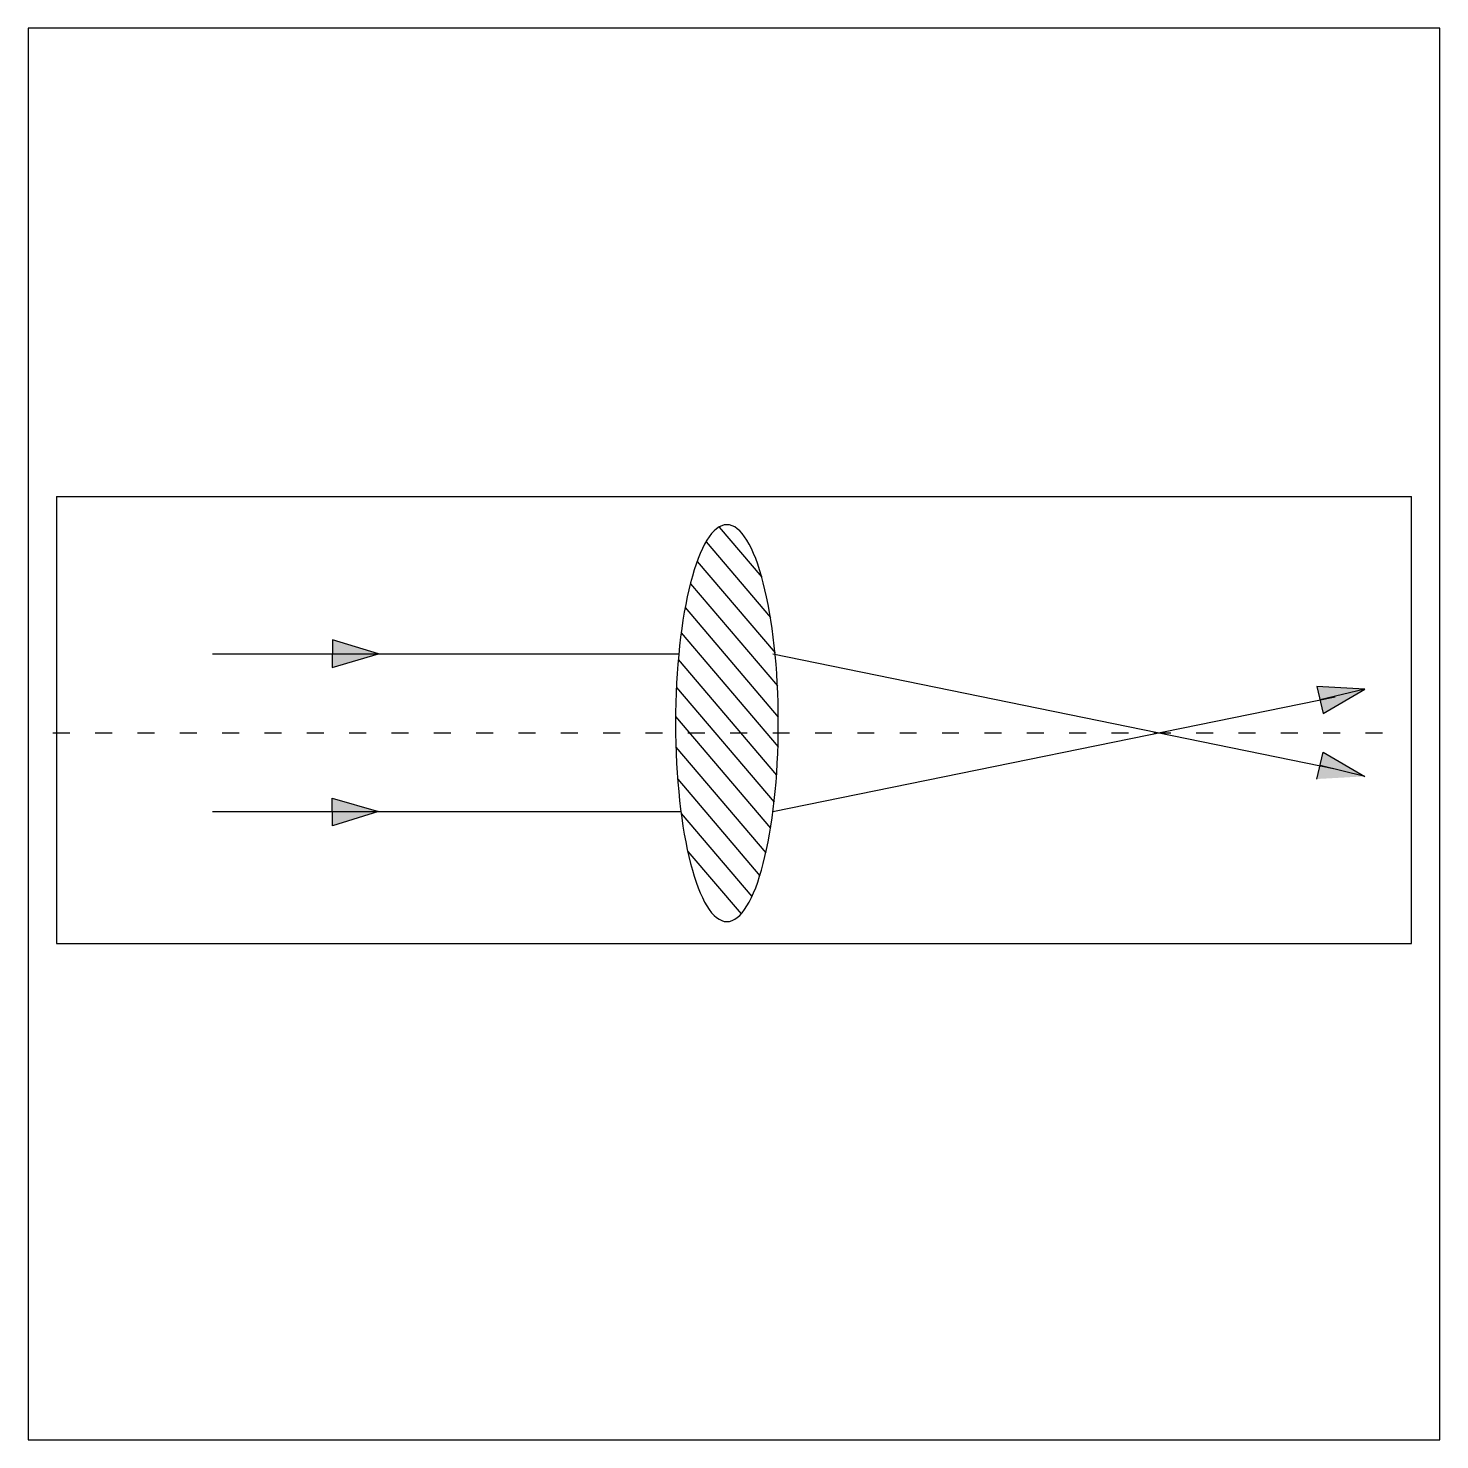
# Model space of a CAD drawing. Header units: millimetres. Extents: x 0 to 1000, y 0 to 1000.
import ezdxf

# ---------------------------------------------------------------- set-up
doc = ezdxf.new("R2010")
doc.units = ezdxf.units.MM
doc.linetypes.add('ACAD_ISO03W100', pattern=[30, 12, -18])
doc.layers.get('0').update_dxf_attribs({"color": 2})
doc.layers.add('1', color=1, linetype='Continuous')
doc.layers.add('2', color=7, linetype='Continuous')

msp = doc.modelspace()

# ---------------------------------------------------------------- hatches: boundary and pattern name
at = {"layer": '2'}
for points in [[(248.1, 556.8), (215.6, 566.8), (215.4, 547.2)], [(946.9, 531.7), (912.9, 533.6), (917.4, 514.6)], [(946.9, 470), (912.9, 468.1), (917.4, 487.1)], [(215.4, 454.5), (215.6, 434.9), (248.1, 445)]]:
    msp.add_hatch(color=256, dxfattribs=at).paths.add_polyline_path(points)

# ---------------------------------------------------------------- linework, layer by layer
at = {"color": 2}
msp.add_lwpolyline([(0, 0), (1000, 0), (1000, 1000), (0, 1000)], close=True, dxfattribs=at)
at = {"layer": '1', "color": 1}
for p, q in [((20, 668.3), (20, 351.6)), ((20, 668.3), (980, 668.3)), ((980, 351.6), (980, 668.3)), ((20, 351.6), (980, 351.6))]:
    msp.add_line(p, q, dxfattribs=at)
at = {"layer": '2'}
for p, q in [((489.5, 646.6), (519.7, 611.1)), ((480.2, 636.2), (525.8, 582.6)), ((473.9, 622.2), (529.1, 557.4)), ((469.1, 606.5), (530.8, 534.1)), ((465.4, 589.6), (531.4, 512)), ((462.6, 571.6), (531.2, 491)), ((215.6, 566.8), (215.4, 547.2)), ((215.6, 566.8), (215.4, 547.2)), ((248.1, 556.8), (215.6, 566.8)), ((130.6, 556.8), (460.9, 556.8)), ((215.4, 547.2), (248.1, 556.8)), ((460.5, 552.7), (530.1, 470.9)), ((527.6, 556.8), (925.8, 475.4)), ((459.2, 532.9), (528.4, 451.6)), ((912.9, 533.6), (917.4, 514.6)), ((912.9, 533.6), (917.4, 514.6)), ((946.9, 531.7), (912.9, 533.6)), ((946.9, 531.7), (915.2, 524.1)), ((917.4, 514.6), (946.9, 531.7)), ((527.6, 445), (925.8, 526.3)), ((458.6, 512.3), (525.9, 433.2)), ((458.9, 490.6), (522.6, 415.8)), ((912.9, 468.1), (917.4, 487.1)), ((912.9, 468.1), (917.4, 487.1)), ((917.4, 487.1), (946.9, 470)), ((946.9, 470), (915.2, 477.6)), ((460.1, 467.9), (518.3, 399.5)), ((215.6, 434.9), (215.4, 454.5)), ((215.6, 434.9), (215.4, 454.5)), ((215.4, 454.5), (248.1, 445)), ((130.6, 445), (462.4, 445)), ((248.1, 445), (215.6, 434.9)), ((462.6, 443.6), (512.7, 384.8)), ((467.2, 416.8), (505, 372.5))]:
    msp.add_line(p, q, dxfattribs=at)
at = {"layer": '2', "linetype": 'ACAD_ISO03W100'}
msp.add_line((17.4, 500.9), (977.4, 500.9), dxfattribs=at)
at = {"layer": '2'}
msp.add_ellipse((495, 507.7), major_axis=(0, -140.6), ratio=0.25894, start_param=1.5708, end_param=7.85398, dxfattribs=at)

doc.saveas('drawing.dxf')
